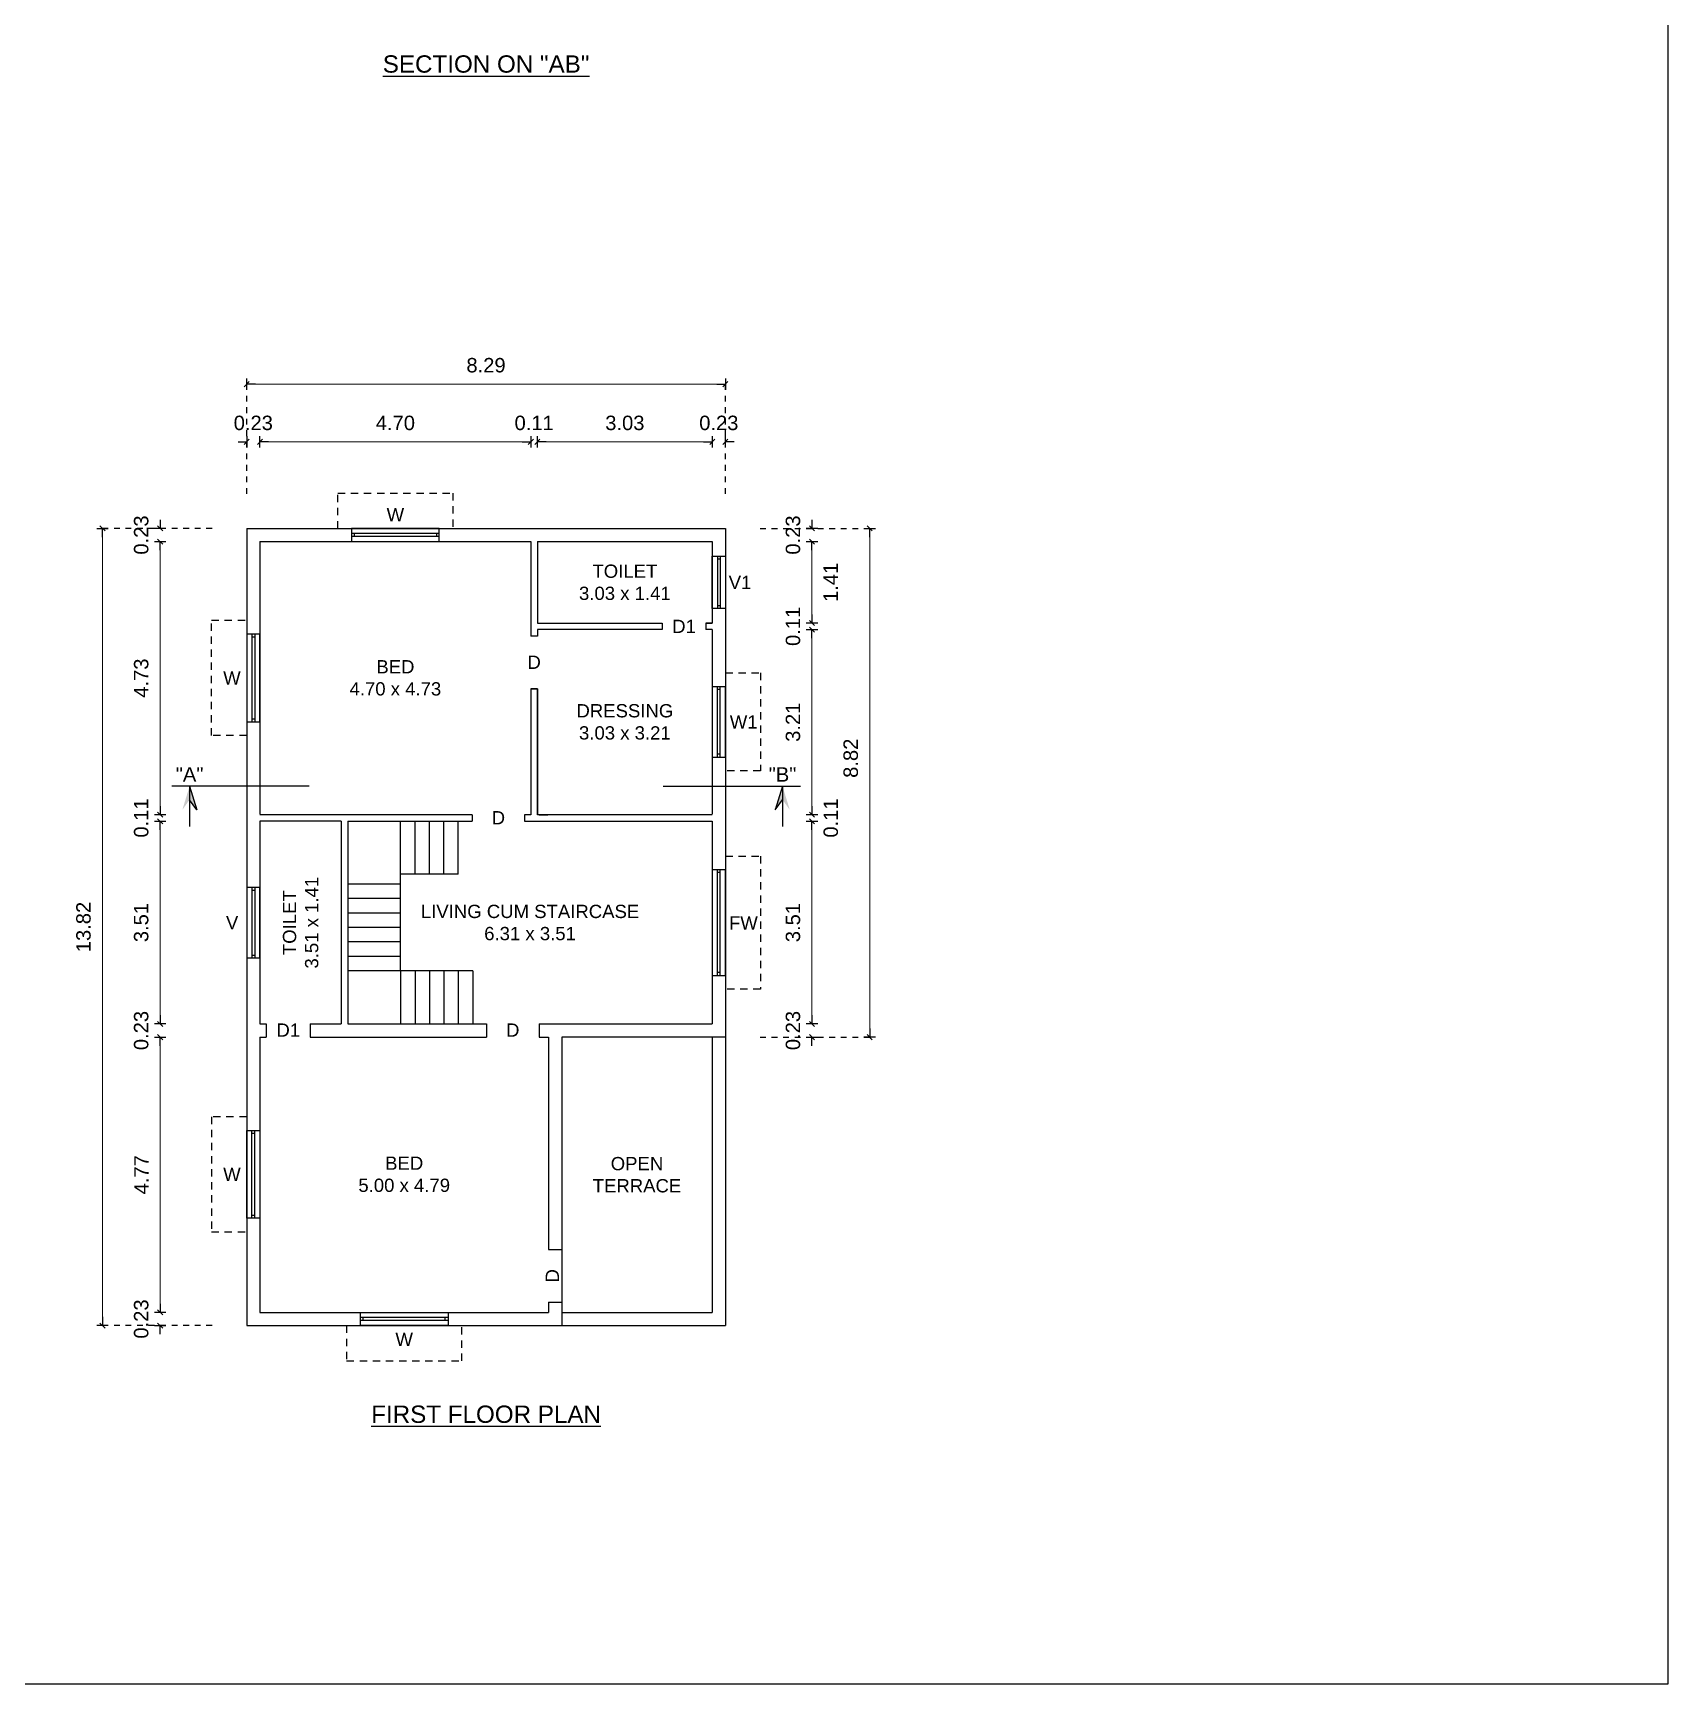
# Model space of a CAD drawing. Header units: metres. Extents: x 1126 to 1595, y 117 to 472.
# Drawn here: x 1476.82 to 1505.15, y 413.32 to 441.94 of the extents above; entities that cross this region are included whole.
import ezdxf
from ezdxf.enums import TextEntityAlignment as Align

# ---------------------------------------------------------------- set-up
doc = ezdxf.new("R2010")
doc.units = ezdxf.units.M
doc.linetypes.add('DOT', pattern=[0.25, 0, -0.25])
doc.linetypes.add('HIDDEN', pattern=[9.525, 6.35, -3.175])
for name, color, linetype in [('Sunshade', 8, 'HIDDEN'), ('TEXT', 7, 'Continuous'), ('Ventilator', 7, 'HIDDEN'), ('Window', 7, 'Continuous')]:
    doc.layers.add(name, color=color, linetype=linetype)
doc.styles.add('ARIAL', font='arial.ttf')
doc.styles.get("Standard").update_dxf_attribs({"font": 'arial.ttf', "height": 0.23})
doc.dimstyles.new('FLOOR DIM', dxfattribs={"dimtxt": 0.2, "dimasz": 0.05, "dimexe": 0.075, "dimexo": 0.3, "dimgap": 0.025, "dimtad": 0, "dimzin": 3, "dimdsep": 46, "dimtxsty": 'ARIAL', "dimblk": 'JM1', "dimcen": -0.09, "dimclrd": 5, "dimclre": 250, "dimclrt": 3, "dimazin": 0, "dimtfac": 0.65, "dimtix": 1, "dimtofl": 0, "dimtmove": 0, "dimatfit": 2, "dimfxl": 0, "dimfrac": 1, "dimtolj": 1, "dimlwd": 18, "dimlwe": -1, "dimarcsym": 0})

# ---------------------------------------------------------------- blocks, each defined once
blk = doc.blocks.new('JM1')
at = {"color": 2}
for p, q in [((-3, 0), (0, 0)), ((-0.88, -0.88), (0.88, 0.88)), ((0, 2), (0, -2))]:
    blk.add_line(p, q, dxfattribs=at)
blk = doc.blocks.new('*D703')
at = {"color": 5, "lineweight": 18}
for p, q in [((1480.469, 434.852), (1480.419, 434.852)), ((1480.798, 434.852), (1480.848, 434.852))]:
    blk.add_line(p, q, dxfattribs=at)
at = {"layer": 'Defpoints', "color": 0}
for p in [(1480.519, 434.852), (1480.519, 433.352), (1480.748, 433.123)]:
    blk.add_point(p, dxfattribs=at)
at = {"color": 5, "lineweight": 18, "xscale": 0.05, "yscale": 0.05, "zscale": 0.05}
blk.add_blockref('JM1', (1480.519, 434.852), dxfattribs=at)
at = {"color": 5, "lineweight": 18, "xscale": 0.05, "yscale": 0.05, "zscale": 0.05, "rotation": 180}
blk.add_blockref('JM1', (1480.748, 434.852), dxfattribs=at)
at = {"color": 3, "insert": (1480.633, 435.179), "char_height": 0.25, "attachment_point": 5, "style": 'ARIAL'}
blk.add_mtext('\\A1;0.23', dxfattribs=at)
blk = doc.blocks.new('*D704')
at = {"color": 250, "linetype": 'DOT', "ltscale": 0.25}
for p, q in [((1479.919, 433.352), (1477.944, 433.352)), ((1479.919, 419.535), (1477.944, 419.535))]:
    blk.add_line(p, q, dxfattribs=at)
at = {"color": 5, "lineweight": 18, "ltscale": 0.25}
blk.add_line((1478.019, 433.302), (1478.019, 419.585), dxfattribs=at)
at = {"layer": 'Defpoints', "color": 0, "linetype": 'ByBlock', "ltscale": 0.25}
for p in [(1480.519, 433.352), (1478.019, 419.535), (1480.519, 419.535)]:
    blk.add_point(p, dxfattribs=at)
at = {"color": 5, "linetype": 'ByBlock', "lineweight": 18, "ltscale": 0.25, "xscale": 0.05, "yscale": 0.05, "zscale": 0.05}
for p, rotation in [((1478.019, 433.352), 90), ((1478.019, 419.535), 270)]:
    blk.add_blockref('JM1', p, dxfattribs=dict(at, rotation=rotation))
at = {"color": 3, "linetype": 'ByBlock', "ltscale": 0.25, "insert": (1477.691, 426.443), "char_height": 0.25, "attachment_point": 5, "rotation": 90, "style": 'ARIAL'}
blk.add_mtext('\\A1;13.82', dxfattribs=at)
blk = doc.blocks.new('*D705')
at = {"color": 250, "linetype": 'DOT', "ltscale": 0.25}
for p, q in [((1480.519, 433.952), (1480.519, 435.927)), ((1488.814, 433.952), (1488.814, 435.927))]:
    blk.add_line(p, q, dxfattribs=at)
at = {"color": 5, "lineweight": 18, "ltscale": 0.25}
blk.add_line((1480.569, 435.852), (1488.764, 435.852), dxfattribs=at)
at = {"layer": 'Defpoints', "color": 0, "linetype": 'ByBlock', "ltscale": 0.25}
for p in [(1488.814, 435.852), (1480.519, 433.352), (1488.814, 433.352)]:
    blk.add_point(p, dxfattribs=at)
at = {"color": 5, "linetype": 'ByBlock', "lineweight": 18, "ltscale": 0.25, "xscale": 0.05, "yscale": 0.05, "zscale": 0.05, "rotation": 180}
blk.add_blockref('JM1', (1480.519, 435.852), dxfattribs=at)
at = {"color": 5, "linetype": 'ByBlock', "lineweight": 18, "ltscale": 0.25, "xscale": 0.05, "yscale": 0.05, "zscale": 0.05}
blk.add_blockref('JM1', (1488.814, 435.852), dxfattribs=at)
at = {"color": 3, "linetype": 'ByBlock', "ltscale": 0.25, "insert": (1484.666, 436.179), "char_height": 0.25, "attachment_point": 5, "style": 'ARIAL'}
blk.add_mtext('\\A1;8.29', dxfattribs=at)
blk = doc.blocks.new('*D706')
at = {"color": 5, "lineweight": 18, "ltscale": 50}
for p, q in [((1479.019, 433.402), (1479.019, 433.452)), ((1479.019, 433.073), (1479.019, 433.023))]:
    blk.add_line(p, q, dxfattribs=at)
at = {"layer": 'Defpoints', "color": 0, "ltscale": 50}
for p in [(1479.019, 433.352), (1480.519, 433.352), (1480.748, 433.123)]:
    blk.add_point(p, dxfattribs=at)
at = {"color": 5, "lineweight": 18, "ltscale": 50, "xscale": 0.05, "yscale": 0.05, "zscale": 0.05}
for p, rotation in [((1479.019, 433.352), 270), ((1479.019, 433.123), 90)]:
    blk.add_blockref('JM1', p, dxfattribs=dict(at, rotation=rotation))
at = {"color": 3, "ltscale": 50, "insert": (1478.691, 433.237), "char_height": 0.25, "attachment_point": 5, "rotation": 90, "style": 'ARIAL'}
blk.add_mtext('\\A1;0.23', dxfattribs=at)
blk = doc.blocks.new('*D707')
at = {"color": 5, "lineweight": 18}
blk.add_line((1479.019, 433.073), (1479.019, 428.44), dxfattribs=at)
at = {"layer": 'Defpoints', "color": 0}
for p in [(1480.748, 433.123), (1479.019, 428.39), (1480.748, 428.39)]:
    blk.add_point(p, dxfattribs=at)
at = {"color": 5, "lineweight": 18, "xscale": 0.05, "yscale": 0.05, "zscale": 0.05}
for p, rotation in [((1479.019, 433.123), 90), ((1479.019, 428.39), 270)]:
    blk.add_blockref('JM1', p, dxfattribs=dict(at, rotation=rotation))
at = {"color": 3, "insert": (1478.691, 430.757), "char_height": 0.25, "attachment_point": 5, "rotation": 90, "style": 'ARIAL'}
blk.add_mtext('\\A1;4.73', dxfattribs=at)
blk = doc.blocks.new('*D708')
at = {"color": 5, "lineweight": 18}
for p, q in [((1479.019, 428.44), (1479.019, 428.49)), ((1479.019, 428.225), (1479.019, 428.175))]:
    blk.add_line(p, q, dxfattribs=at)
at = {"layer": 'Defpoints', "color": 0}
for p in [(1480.748, 428.39), (1479.019, 428.275), (1480.748, 428.275)]:
    blk.add_point(p, dxfattribs=at)
at = {"color": 5, "lineweight": 18, "xscale": 0.05, "yscale": 0.05, "zscale": 0.05}
for p, rotation in [((1479.019, 428.39), 270), ((1479.019, 428.275), 90)]:
    blk.add_blockref('JM1', p, dxfattribs=dict(at, rotation=rotation))
at = {"color": 3, "insert": (1478.691, 428.333), "char_height": 0.25, "attachment_point": 5, "rotation": 90, "style": 'ARIAL'}
blk.add_mtext('\\A1;0.11', dxfattribs=at)
blk = doc.blocks.new('*D709')
at = {"color": 5, "lineweight": 18}
blk.add_line((1479.019, 428.225), (1479.019, 424.814), dxfattribs=at)
at = {"layer": 'Defpoints', "color": 0}
for p in [(1480.748, 428.275), (1479.019, 424.764), (1480.748, 424.764)]:
    blk.add_point(p, dxfattribs=at)
at = {"color": 5, "lineweight": 18, "xscale": 0.05, "yscale": 0.05, "zscale": 0.05}
for p, rotation in [((1479.019, 428.275), 90), ((1479.019, 424.764), 270)]:
    blk.add_blockref('JM1', p, dxfattribs=dict(at, rotation=rotation))
at = {"color": 3, "insert": (1478.691, 426.52), "char_height": 0.25, "attachment_point": 5, "rotation": 90, "style": 'ARIAL'}
blk.add_mtext('\\A1;3.51', dxfattribs=at)
blk = doc.blocks.new('*D710')
at = {"color": 5, "lineweight": 18}
for p, q in [((1479.019, 424.814), (1479.019, 424.864)), ((1479.019, 424.484), (1479.019, 424.434))]:
    blk.add_line(p, q, dxfattribs=at)
at = {"layer": 'Defpoints', "color": 0}
for p in [(1480.748, 424.764), (1479.019, 424.534), (1480.748, 424.534)]:
    blk.add_point(p, dxfattribs=at)
at = {"color": 5, "lineweight": 18, "xscale": 0.05, "yscale": 0.05, "zscale": 0.05}
for p, rotation in [((1479.019, 424.764), 270), ((1479.019, 424.534), 90)]:
    blk.add_blockref('JM1', p, dxfattribs=dict(at, rotation=rotation))
at = {"color": 3, "insert": (1478.691, 424.649), "char_height": 0.25, "attachment_point": 5, "rotation": 90, "style": 'ARIAL'}
blk.add_mtext('\\A1;0.23', dxfattribs=at)
blk = doc.blocks.new('*D711')
at = {"color": 5, "lineweight": 18}
blk.add_line((1479.019, 424.484), (1479.019, 419.813), dxfattribs=at)
at = {"layer": 'Defpoints', "color": 0}
for p in [(1480.748, 424.534), (1479.019, 419.763), (1480.748, 419.763)]:
    blk.add_point(p, dxfattribs=at)
at = {"color": 5, "lineweight": 18, "xscale": 0.05, "yscale": 0.05, "zscale": 0.05}
for p, rotation in [((1479.019, 424.534), 90), ((1479.019, 419.763), 270)]:
    blk.add_blockref('JM1', p, dxfattribs=dict(at, rotation=rotation))
at = {"color": 3, "insert": (1478.694, 422.149), "char_height": 0.25, "attachment_point": 5, "rotation": 90, "style": 'ARIAL'}
blk.add_mtext('\\A1;4.77', dxfattribs=at)
blk = doc.blocks.new('*D712')
at = {"color": 5, "lineweight": 18}
for p, q in [((1479.019, 419.813), (1479.019, 419.863)), ((1479.019, 419.484), (1479.019, 419.434))]:
    blk.add_line(p, q, dxfattribs=at)
at = {"layer": 'Defpoints', "color": 0}
for p in [(1479.019, 419.534), (1480.519, 419.534), (1480.748, 419.763)]:
    blk.add_point(p, dxfattribs=at)
at = {"color": 5, "lineweight": 18, "xscale": 0.05, "yscale": 0.05, "zscale": 0.05}
for p, rotation in [((1479.019, 419.763), 270), ((1479.019, 419.534), 90)]:
    blk.add_blockref('JM1', p, dxfattribs=dict(at, rotation=rotation))
at = {"color": 3, "insert": (1478.691, 419.649), "char_height": 0.25, "attachment_point": 5, "rotation": 90, "style": 'ARIAL'}
blk.add_mtext('\\A1;0.23', dxfattribs=at)
blk = doc.blocks.new('*D713')
at = {"color": 5, "lineweight": 18}
blk.add_line((1480.798, 434.852), (1485.393, 434.852), dxfattribs=at)
at = {"layer": 'Defpoints', "color": 0}
for p in [(1485.443, 434.852), (1480.748, 433.123), (1485.443, 433.123)]:
    blk.add_point(p, dxfattribs=at)
at = {"color": 5, "lineweight": 18, "xscale": 0.05, "yscale": 0.05, "zscale": 0.05, "rotation": 180}
blk.add_blockref('JM1', (1480.748, 434.852), dxfattribs=at)
at = {"color": 5, "lineweight": 18, "xscale": 0.05, "yscale": 0.05, "zscale": 0.05}
blk.add_blockref('JM1', (1485.443, 434.852), dxfattribs=at)
at = {"color": 3, "insert": (1483.095, 435.179), "char_height": 0.25, "attachment_point": 5, "style": 'ARIAL'}
blk.add_mtext('\\A1;4.70', dxfattribs=at)
blk = doc.blocks.new('*D714')
at = {"color": 5, "lineweight": 18}
for p, q in [((1485.393, 434.852), (1485.343, 434.852)), ((1485.607, 434.852), (1485.657, 434.852))]:
    blk.add_line(p, q, dxfattribs=at)
at = {"layer": 'Defpoints', "color": 0}
for p in [(1485.557, 434.852), (1485.443, 433.123), (1485.557, 433.123)]:
    blk.add_point(p, dxfattribs=at)
at = {"color": 5, "lineweight": 18, "xscale": 0.05, "yscale": 0.05, "zscale": 0.05}
blk.add_blockref('JM1', (1485.443, 434.852), dxfattribs=at)
at = {"color": 5, "lineweight": 18, "xscale": 0.05, "yscale": 0.05, "zscale": 0.05, "rotation": 180}
blk.add_blockref('JM1', (1485.557, 434.852), dxfattribs=at)
at = {"color": 3, "insert": (1485.5, 435.179), "char_height": 0.25, "attachment_point": 5, "style": 'ARIAL'}
blk.add_mtext('\\A1;0.11', dxfattribs=at)
blk = doc.blocks.new('*D715')
at = {"color": 5, "lineweight": 18}
blk.add_line((1485.607, 434.852), (1488.536, 434.852), dxfattribs=at)
at = {"layer": 'Defpoints', "color": 0}
for p in [(1488.586, 434.852), (1485.557, 433.123), (1488.586, 433.123)]:
    blk.add_point(p, dxfattribs=at)
at = {"color": 5, "lineweight": 18, "xscale": 0.05, "yscale": 0.05, "zscale": 0.05, "rotation": 180}
blk.add_blockref('JM1', (1485.557, 434.852), dxfattribs=at)
at = {"color": 5, "lineweight": 18, "xscale": 0.05, "yscale": 0.05, "zscale": 0.05}
blk.add_blockref('JM1', (1488.586, 434.852), dxfattribs=at)
at = {"color": 3, "insert": (1487.072, 435.179), "char_height": 0.25, "attachment_point": 5, "style": 'ARIAL'}
blk.add_mtext('\\A1;3.03', dxfattribs=at)
blk = doc.blocks.new('*D716')
at = {"color": 5, "lineweight": 18}
for p, q in [((1488.536, 434.852), (1488.486, 434.852)), ((1488.865, 434.852), (1488.915, 434.852))]:
    blk.add_line(p, q, dxfattribs=at)
at = {"layer": 'Defpoints', "color": 0}
for p in [(1488.815, 434.852), (1488.815, 433.352), (1488.586, 433.123)]:
    blk.add_point(p, dxfattribs=at)
at = {"color": 5, "lineweight": 18, "xscale": 0.05, "yscale": 0.05, "zscale": 0.05}
blk.add_blockref('JM1', (1488.586, 434.852), dxfattribs=at)
at = {"color": 5, "lineweight": 18, "xscale": 0.05, "yscale": 0.05, "zscale": 0.05, "rotation": 180}
blk.add_blockref('JM1', (1488.815, 434.852), dxfattribs=at)
at = {"color": 3, "insert": (1488.7, 435.179), "char_height": 0.25, "attachment_point": 5, "style": 'ARIAL'}
blk.add_mtext('\\A1;0.23', dxfattribs=at)
blk = doc.blocks.new('*D717')
at = {"color": 5, "lineweight": 18, "ltscale": 50}
for p, q in [((1490.314, 433.402), (1490.314, 433.452)), ((1490.314, 433.073), (1490.314, 433.023))]:
    blk.add_line(p, q, dxfattribs=at)
at = {"layer": 'Defpoints', "color": 0, "ltscale": 50}
for p in [(1488.814, 433.352), (1490.314, 433.352), (1488.585, 433.123)]:
    blk.add_point(p, dxfattribs=at)
at = {"color": 5, "lineweight": 18, "ltscale": 50, "xscale": 0.05, "yscale": 0.05, "zscale": 0.05}
for p, rotation in [((1490.314, 433.352), 270), ((1490.314, 433.123), 90)]:
    blk.add_blockref('JM1', p, dxfattribs=dict(at, rotation=rotation))
at = {"color": 3, "ltscale": 50, "insert": (1489.986, 433.237), "char_height": 0.25, "attachment_point": 5, "rotation": 90, "style": 'ARIAL'}
blk.add_mtext('\\A1;0.23', dxfattribs=at)
blk = doc.blocks.new('*D718')
at = {"color": 5, "lineweight": 18}
blk.add_line((1490.314, 433.073), (1490.314, 431.761), dxfattribs=at)
at = {"layer": 'Defpoints', "color": 0}
for p in [(1488.585, 433.123), (1488.586, 431.711), (1490.314, 431.711)]:
    blk.add_point(p, dxfattribs=at)
at = {"color": 5, "lineweight": 18, "xscale": 0.05, "yscale": 0.05, "zscale": 0.05}
for p, rotation in [((1490.314, 433.123), 90), ((1490.314, 431.711), 270)]:
    blk.add_blockref('JM1', p, dxfattribs=dict(at, rotation=rotation))
at = {"color": 3, "insert": (1490.639, 432.417), "char_height": 0.25, "attachment_point": 5, "rotation": 90, "style": 'ARIAL'}
blk.add_mtext('\\A1;1.41', dxfattribs=at)
blk = doc.blocks.new('*D719')
at = {"color": 5, "lineweight": 18}
for p, q in [((1490.314, 431.761), (1490.314, 431.811)), ((1490.314, 431.547), (1490.314, 431.497))]:
    blk.add_line(p, q, dxfattribs=at)
at = {"layer": 'Defpoints', "color": 0}
for p in [(1488.586, 431.711), (1488.586, 431.597), (1490.314, 431.597)]:
    blk.add_point(p, dxfattribs=at)
at = {"color": 5, "lineweight": 18, "xscale": 0.05, "yscale": 0.05, "zscale": 0.05}
for p, rotation in [((1490.314, 431.711), 270), ((1490.314, 431.597), 90)]:
    blk.add_blockref('JM1', p, dxfattribs=dict(at, rotation=rotation))
at = {"color": 3, "insert": (1489.986, 431.654), "char_height": 0.25, "attachment_point": 5, "rotation": 90, "style": 'ARIAL'}
blk.add_mtext('\\A1;0.11', dxfattribs=at)
blk = doc.blocks.new('*D720')
at = {"color": 5, "lineweight": 18}
blk.add_line((1490.314, 431.547), (1490.314, 428.44), dxfattribs=at)
at = {"layer": 'Defpoints', "color": 0}
for p in [(1488.586, 431.597), (1488.586, 428.39), (1490.314, 428.39)]:
    blk.add_point(p, dxfattribs=at)
at = {"color": 5, "lineweight": 18, "xscale": 0.05, "yscale": 0.05, "zscale": 0.05}
for p, rotation in [((1490.314, 431.597), 90), ((1490.314, 428.39), 270)]:
    blk.add_blockref('JM1', p, dxfattribs=dict(at, rotation=rotation))
at = {"color": 3, "insert": (1489.986, 429.993), "char_height": 0.25, "attachment_point": 5, "rotation": 90, "style": 'ARIAL'}
blk.add_mtext('\\A1;3.21', dxfattribs=at)
blk = doc.blocks.new('*D721')
at = {"color": 5, "lineweight": 18}
for p, q in [((1490.314, 428.44), (1490.314, 428.49)), ((1490.314, 428.225), (1490.314, 428.175))]:
    blk.add_line(p, q, dxfattribs=at)
at = {"layer": 'Defpoints', "color": 0}
for p in [(1488.586, 428.39), (1488.586, 428.275), (1490.314, 428.275)]:
    blk.add_point(p, dxfattribs=at)
at = {"color": 5, "lineweight": 18, "xscale": 0.05, "yscale": 0.05, "zscale": 0.05}
for p, rotation in [((1490.314, 428.39), 270), ((1490.314, 428.275), 90)]:
    blk.add_blockref('JM1', p, dxfattribs=dict(at, rotation=rotation))
at = {"color": 3, "insert": (1490.641, 428.333), "char_height": 0.25, "attachment_point": 5, "rotation": 90, "style": 'ARIAL'}
blk.add_mtext('\\A1;0.11', dxfattribs=at)
blk = doc.blocks.new('*D722')
at = {"color": 5, "lineweight": 18}
blk.add_line((1490.314, 428.225), (1490.314, 424.814), dxfattribs=at)
at = {"layer": 'Defpoints', "color": 0}
for p in [(1488.586, 428.275), (1488.586, 424.764), (1490.314, 424.764)]:
    blk.add_point(p, dxfattribs=at)
at = {"color": 5, "lineweight": 18, "xscale": 0.05, "yscale": 0.05, "zscale": 0.05}
for p, rotation in [((1490.314, 428.275), 90), ((1490.314, 424.764), 270)]:
    blk.add_blockref('JM1', p, dxfattribs=dict(at, rotation=rotation))
at = {"color": 3, "insert": (1489.986, 426.52), "char_height": 0.25, "attachment_point": 5, "rotation": 90, "style": 'ARIAL'}
blk.add_mtext('\\A1;3.51', dxfattribs=at)
blk = doc.blocks.new('*D723')
at = {"color": 5, "lineweight": 18}
for p, q in [((1490.314, 424.814), (1490.314, 424.864)), ((1490.314, 424.484), (1490.314, 424.434))]:
    blk.add_line(p, q, dxfattribs=at)
at = {"layer": 'Defpoints', "color": 0}
for p in [(1488.586, 424.764), (1488.815, 424.534), (1490.314, 424.534)]:
    blk.add_point(p, dxfattribs=at)
at = {"color": 5, "lineweight": 18, "xscale": 0.05, "yscale": 0.05, "zscale": 0.05}
for p, rotation in [((1490.314, 424.764), 270), ((1490.314, 424.534), 90)]:
    blk.add_blockref('JM1', p, dxfattribs=dict(at, rotation=rotation))
at = {"color": 3, "insert": (1489.986, 424.649), "char_height": 0.25, "attachment_point": 5, "rotation": 90, "style": 'ARIAL'}
blk.add_mtext('\\A1;0.23', dxfattribs=at)
blk = doc.blocks.new('*D775')
at = {"color": 250, "linetype": 'DOT', "ltscale": 0.25}
for p, q in [((1489.415, 433.352), (1491.39, 433.352)), ((1489.415, 424.534), (1491.39, 424.534))]:
    blk.add_line(p, q, dxfattribs=at)
at = {"color": 5, "lineweight": 18, "ltscale": 0.25}
blk.add_line((1491.315, 433.302), (1491.315, 424.584), dxfattribs=at)
at = {"layer": 'Defpoints', "color": 0, "linetype": 'ByBlock', "ltscale": 0.25}
for p in [(1488.815, 433.352), (1488.815, 424.534), (1491.315, 424.534)]:
    blk.add_point(p, dxfattribs=at)
at = {"color": 5, "linetype": 'ByBlock', "lineweight": 18, "ltscale": 0.25, "xscale": 0.05, "yscale": 0.05, "zscale": 0.05}
for p, rotation in [((1491.315, 433.352), 90), ((1491.315, 424.534), 270)]:
    blk.add_blockref('JM1', p, dxfattribs=dict(at, rotation=rotation))
at = {"color": 3, "linetype": 'ByBlock', "ltscale": 0.25, "insert": (1490.987, 429.368), "char_height": 0.25, "attachment_point": 5, "rotation": 90, "style": 'ARIAL'}
blk.add_mtext('\\A1;8.82', dxfattribs=at)

msp = doc.modelspace()

# ---------------------------------------------------------------- linework, layer by layer
for p, q in [((1480.519, 433.352), (1488.815, 433.352)), ((1480.519, 433.352), (1480.519, 419.535)), ((1488.815, 433.352), (1488.815, 419.535)), ((1480.748, 433.123), (1480.748, 428.399)), ((1480.748, 433.123), (1485.443, 433.123)), ((1485.443, 433.123), (1485.443, 431.487)), ((1485.557, 433.123), (1485.557, 431.711)), ((1485.557, 433.123), (1488.586, 433.123)), ((1488.586, 433.123), (1488.586, 431.711)), ((1488.586, 433.123), (1488.586, 431.711)), ((1485.557, 431.711), (1487.716, 431.711)), ((1487.716, 431.597), (1485.557, 431.597)), ((1485.557, 431.597), (1485.557, 431.487)), ((1487.716, 431.711), (1487.716, 431.597)), ((1488.476, 431.711), (1488.586, 431.711)), ((1488.586, 431.711), (1488.476, 431.711)), ((1488.476, 431.711), (1488.476, 431.597)), ((1488.586, 431.597), (1488.476, 431.597)), ((1488.586, 431.597), (1488.586, 428.399)), ((1488.586, 431.597), (1488.586, 428.399)), ((1488.586, 431.597), (1488.586, 428.399)), ((1485.557, 431.487), (1485.443, 431.487)), ((1485.443, 430.572), (1485.443, 428.399)), ((1485.443, 430.572), (1485.557, 430.572)), ((1485.557, 430.572), (1485.443, 430.572)), ((1485.443, 430.572), (1485.443, 428.39)), ((1485.557, 430.572), (1485.557, 428.399)), ((1485.557, 428.39), (1485.557, 430.572)), ((1484.423, 428.39), (1480.748, 428.39)), ((1484.423, 428.39), (1484.423, 428.275)), ((1485.443, 428.39), (1485.333, 428.39)), ((1485.333, 428.39), (1485.333, 428.275)), ((1488.586, 428.39), (1485.557, 428.39)), ((1485.586, 428.39), (1485.739, 428.39)), ((1480.748, 428.275), (1480.748, 424.764)), ((1482.157, 428.275), (1480.748, 428.275)), ((1482.157, 428.275), (1482.157, 424.764)), ((1482.272, 428.275), (1482.272, 424.764)), ((1482.272, 428.275), (1484.423, 428.275)), ((1483.186, 427.361), (1483.186, 428.275)), ((1483.436, 427.361), (1483.436, 428.275)), ((1483.686, 427.361), (1483.686, 428.275)), ((1483.936, 427.361), (1483.936, 428.275)), ((1484.186, 427.361), (1484.186, 428.275)), ((1485.333, 428.275), (1488.586, 428.275)), ((1488.586, 428.275), (1488.586, 424.764)), ((1484.186, 427.361), (1483.186, 427.361)), ((1483.186, 425.685), (1483.186, 427.361)), ((1483.186, 427.185), (1482.272, 427.185)), ((1483.186, 426.935), (1482.272, 426.935)), ((1483.186, 426.685), (1482.272, 426.685)), ((1483.186, 426.435), (1482.272, 426.435)), ((1483.186, 426.185), (1482.272, 426.185)), ((1483.186, 425.935), (1482.272, 425.935)), ((1483.186, 425.685), (1482.272, 425.685)), ((1483.186, 425.685), (1483.186, 424.77)), ((1484.436, 425.685), (1483.186, 425.685)), ((1483.436, 425.685), (1483.436, 424.77)), ((1483.686, 425.685), (1483.686, 424.77)), ((1483.936, 425.685), (1483.936, 424.77)), ((1484.186, 425.685), (1484.186, 424.77)), ((1484.436, 425.685), (1484.436, 424.77)), ((1480.748, 424.764), (1480.858, 424.764)), ((1480.858, 424.764), (1480.858, 424.534)), ((1481.618, 424.764), (1481.618, 424.534)), ((1481.618, 424.764), (1482.157, 424.764)), ((1482.272, 424.764), (1484.672, 424.764)), ((1484.672, 424.764), (1484.672, 424.534)), ((1485.586, 424.764), (1488.586, 424.764)), ((1485.586, 424.764), (1485.586, 424.534)), ((1480.748, 424.534), (1480.748, 419.763)), ((1480.748, 424.534), (1480.858, 424.534)), ((1481.618, 424.534), (1484.672, 424.534)), ((1485.586, 424.534), (1485.748, 424.534)), ((1485.748, 424.534), (1485.748, 420.855)), ((1485.977, 424.535), (1485.977, 419.535)), ((1488.815, 424.534), (1485.977, 424.535)), ((1488.586, 424.534), (1488.586, 419.763)), ((1485.748, 420.855), (1485.977, 420.855)), ((1485.748, 419.941), (1485.748, 419.763)), ((1485.748, 419.941), (1485.977, 419.941)), ((1485.748, 419.941), (1485.967, 419.941)), ((1480.519, 419.535), (1488.815, 419.535)), ((1480.748, 419.763), (1485.748, 419.763)), ((1485.978, 419.763), (1488.586, 419.763))]:
    msp.add_line(p, q)
at = {"color": 7}
for p, q in [((1481.6, 428.883), (1479.22, 428.883)), ((1479.529, 428.883), (1479.529, 428.183)), ((1479.529, 428.883), (1479.655, 428.474)), ((1479.655, 428.474), (1479.529, 428.65)), ((1487.733, 428.883), (1490.113, 428.883)), ((1489.804, 428.883), (1489.678, 428.474)), ((1489.678, 428.474), (1489.804, 428.65)), ((1489.804, 428.883), (1489.804, 428.183))]:
    msp.add_line(p, q, dxfattribs=at)
msp.add_lwpolyline([(1448.483, 458.403), (1505.148, 458.403), (1505.148, 413.323), (1448.483, 413.323)], close=True)
for points in [[(1479.403, 428.474), (1479.529, 428.883), (1479.529, 428.65)], [(1479.655, 428.474), (1479.529, 428.883), (1479.529, 428.65)], [(1489.678, 428.474), (1489.804, 428.883), (1489.804, 428.65)], [(1489.93, 428.474), (1489.804, 428.883), (1489.804, 428.65)]]:
    msp.add_solid(points, dxfattribs=at)
at = {"layer": 'Sunshade', "linetype": 'HIDDEN', "ltscale": 0.02}
for points in [[(1482.097, 433.352), (1482.097, 433.962), (1484.093, 433.962), (1484.093, 433.352)], [(1480.519, 429.763), (1479.909, 429.763), (1479.909, 431.759), (1480.519, 431.759)], [(1488.815, 430.846), (1489.424, 430.846), (1489.424, 429.15), (1488.815, 429.15)], [(1488.815, 427.673), (1489.424, 427.673), (1489.424, 425.367), (1488.815, 425.367)], [(1480.519, 423.155), (1479.909, 423.155), (1479.909, 421.159), (1480.519, 421.159)], [(1482.25, 419.535), (1482.25, 418.925), (1484.246, 418.925), (1484.246, 419.535)]]:
    msp.add_lwpolyline(points, dxfattribs=at)
at = {"layer": 'Ventilator'}
for p, q in [((1488.676, 432.872), (1488.676, 431.962)), ((1488.726, 432.872), (1488.726, 431.962)), ((1480.607, 427.13), (1480.607, 425.91)), ((1480.658, 427.13), (1480.658, 425.91))]:
    msp.add_line(p, q, dxfattribs=at)
at = {"layer": 'Window'}
for p, q in [((1483.855, 433.264), (1482.335, 433.264)), ((1483.855, 433.213), (1482.335, 433.213)), ((1480.607, 431.521), (1480.607, 430.001)), ((1480.658, 431.521), (1480.658, 430.001)), ((1488.676, 429.388), (1488.676, 430.608)), ((1488.726, 429.388), (1488.726, 430.608)), ((1488.676, 425.605), (1488.676, 427.435)), ((1488.726, 425.605), (1488.726, 427.435)), ((1480.607, 421.397), (1480.607, 422.917)), ((1480.658, 421.397), (1480.658, 422.917)), ((1484.008, 419.674), (1482.488, 419.674)), ((1484.008, 419.623), (1482.488, 419.623))]:
    msp.add_line(p, q, dxfattribs=at)
at = {"layer": 'Window', "linetype": 'ByBlock'}
for p, q in [((1482.383, 433.264), (1482.383, 433.213)), ((1483.805, 433.264), (1483.805, 433.213)), ((1488.726, 432.821), (1488.676, 432.821)), ((1488.726, 432.01), (1488.676, 432.01)), ((1480.607, 431.47), (1480.658, 431.47)), ((1488.726, 430.56), (1488.676, 430.56)), ((1480.607, 430.049), (1480.658, 430.049)), ((1488.726, 429.439), (1488.676, 429.439)), ((1488.726, 427.387), (1488.676, 427.387)), ((1480.607, 427.079), (1480.658, 427.079)), ((1480.607, 425.957), (1480.658, 425.957)), ((1488.726, 425.655), (1488.676, 425.655)), ((1480.607, 422.87), (1480.658, 422.87)), ((1480.607, 421.448), (1480.658, 421.448)), ((1482.535, 419.623), (1482.535, 419.674)), ((1483.957, 419.623), (1483.957, 419.674))]:
    msp.add_line(p, q, dxfattribs=at)
for points in [[(1483.855, 433.123), (1483.855, 433.352), (1482.335, 433.352), (1482.335, 433.123)], [(1488.586, 432.872), (1488.815, 432.872), (1488.815, 431.962), (1488.586, 431.962)], [(1480.748, 431.521), (1480.519, 431.521), (1480.519, 430.001), (1480.748, 430.001)], [(1488.586, 429.388), (1488.815, 429.388), (1488.815, 430.608), (1488.586, 430.608)], [(1488.586, 425.605), (1488.815, 425.605), (1488.815, 427.435), (1488.586, 427.435)], [(1480.748, 427.13), (1480.519, 427.13), (1480.519, 425.91), (1480.748, 425.91)], [(1480.748, 421.397), (1480.519, 421.397), (1480.519, 422.917), (1480.748, 422.917)], [(1484.008, 419.763), (1484.008, 419.535), (1482.488, 419.535), (1482.488, 419.763)]]:
    msp.add_lwpolyline(points, close=True, dxfattribs=at)

# ---------------------------------------------------------------- texts
at = {"color": 7, "style": 'ARIAL'}
for s, p in [('"A"', (1479.529, 428.963)), ('"B"', (1489.804, 428.963))]:
    msp.add_text(s, height=0.25, dxfattribs=at).set_placement(p, align=Align.CENTER)
at = {"char_height": 0.23, "attachment_point": 5}
for s, insert in [('TOILET\\P3.03 x 1.41', (1487.072, 432.417)), ('DRESSING\\P3.03 x 3.21', (1487.072, 429.998)), ('LIVING CUM STAIRCASE\\P6.31 x 3.51', (1485.429, 426.52)), ('BED\\P5.00 x 4.79', (1483.248, 422.157)), ('OPEN \\PTERRACE', (1487.282, 422.149))]:
    msp.add_mtext(s, dxfattribs=dict(at, insert=insert))
at = {"insert": (1483.095, 430.761), "char_height": 0.23, "width": 1.72233, "attachment_point": 5}
msp.add_mtext('BED\\P4.70 x 4.73', dxfattribs=at)
at = {"insert": (1481.454, 426.518), "char_height": 0.23, "attachment_point": 5, "rotation": 90}
msp.add_mtext('TOILET\\P3.51 x 1.41', dxfattribs=at)
at = {"layer": 'TEXT', "style": 'ARIAL'}
for s, p in [('W', (1483.095, 433.59)), ('W', (1480.263, 430.761)), ('FW', (1489.126, 426.513)), ('W', (1480.263, 422.156)), ('W', (1483.248, 419.295))]:
    msp.add_text(s, height=0.23, dxfattribs=at).set_placement(p, align=Align.MIDDLE_CENTER)
for s, rotation, p in [('V1', 0.002, (1489.068, 432.416)), ('D1', 359.998, (1488.097, 431.654)), ('D', 359.998, (1485.5, 431.032)), ('W1', 359.998, (1489.131, 429.997)), ('D', 359.998, (1484.88, 428.337)), ('V', 359.998, (1480.266, 426.52)), ('D1', 359.998, (1481.239, 424.657)), ('D', 359.998, (1485.129, 424.657)), ('D', 90, (1485.815, 420.398))]:
    msp.add_text(s, height=0.23, rotation=rotation, dxfattribs=at).set_placement(p, align=Align.MIDDLE_CENTER)
at = {"layer": 'TEXT', "char_height": 0.3, "attachment_point": 5, "style": 'ARIAL'}
for s, insert, width in [('{\\fArial|b0|i0|c0|p18;\\LSECTION ON "AB"}', (1484.667, 441.399), 3.8362), ('{\\fArial|b0|i0|c0|p18;\\LFIRST FLOOR PLAN\\l }', (1484.667, 417.997), 4.78593)]:
    msp.add_mtext(s, dxfattribs=dict(at, insert=insert, width=width))

# ---------------------------------------------------------------- dimensions: what is measured, and where the dimension line sits
at = {"color": 7, "linetype": 'ByBlock', "ltscale": 0.25}
for p1, p2, distance, picture, middle in [((1480.5189, 433.3516), (1488.8137, 433.3516), 2.5, '*D705', (1484.6663, 436.1792)), ((1480.519, 433.352), (1480.519, 419.535), -2.5, '*D704', (1477.691, 426.443))]:
    dim = msp.add_aligned_dim(p1=p1, p2=p2, distance=distance, dimstyle='FLOOR DIM', override={"dimtxt": 0.25, "dimexo": 0.6, "dimgap": 0.2, "dimtad": 1, "dimpost": '\\X'}, dxfattribs=at)
    dim.commit()
    dim.dimension.update_dxf_attribs({"geometry": picture, "text_midpoint": middle})
at = {"color": 7}
dim = msp.add_linear_dim(base=(1480.519, 434.852), p1=(1480.748, 433.123), p2=(1480.519, 433.352), dimstyle='FLOOR DIM', override={"dimtxt": 0.25, "dimgap": 0.2, "dimtad": 1, "dimpost": '\\X', "dimse1": 1, "dimse2": 1, "dimtmove": 2}, dxfattribs=at)
dim.commit()
dim.dimension.update_dxf_attribs({"geometry": '*D703', "text_midpoint": (1480.633, 435.179)})
for base, p1, p2, picture, middle in [((1485.4431, 434.8516), (1480.7475, 433.123), (1485.4431, 433.1234), '*D713', (1483.0953, 435.1792)), ((1485.557, 434.852), (1485.443, 433.123), (1485.557, 433.123), '*D714', (1485.5, 435.179)), ((1488.586, 434.852), (1485.557, 433.123), (1488.586, 433.123), '*D715', (1487.072, 435.179)), ((1488.815, 434.852), (1488.586, 433.123), (1488.815, 433.352), '*D716', (1488.7, 435.179))]:
    dim = msp.add_linear_dim(base=base, p1=p1, p2=p2, dimstyle='FLOOR DIM', override={"dimtxt": 0.25, "dimgap": 0.2, "dimtad": 1, "dimpost": '\\X', "dimse1": 1, "dimse2": 1, "dimtmove": 2})
    dim.commit()
    dim.dimension.update_dxf_attribs({"geometry": picture, "text_midpoint": middle})
at = {"ltscale": 50}
for base, p1, p2, picture, middle in [((1479.019, 433.352), (1480.748, 433.123), (1480.519, 433.352), '*D706', (1478.691, 433.237)), ((1490.314, 433.352), (1488.585, 433.123), (1488.814, 433.352), '*D717', (1489.986, 433.237))]:
    dim = msp.add_linear_dim(base=base, p1=p1, p2=p2, angle=270, dimstyle='FLOOR DIM', override={"dimtxt": 0.25, "dimgap": 0.2, "dimtad": 1, "dimpost": '\\X', "dimse1": 1, "dimse2": 1, "dimtmove": 2}, dxfattribs=at)
    dim.commit()
    dim.dimension.update_dxf_attribs({"geometry": picture, "text_midpoint": middle})
at = {"color": 7, "linetype": 'ByBlock', "ltscale": 0.25}
dim = msp.add_linear_dim(base=(1491.315, 424.534), p1=(1488.815, 433.352), p2=(1488.815, 424.534), angle=270, dimstyle='FLOOR DIM', override={"dimtxt": 0.25, "dimexo": 0.6, "dimgap": 0.2, "dimtad": 1, "dimpost": '\\X', "dimtmove": 2}, dxfattribs=at)
dim.commit()
dim.dimension.update_dxf_attribs({"geometry": '*D775', "text_midpoint": (1490.987, 429.368), "dimtype": 161})
for base, p1, p2, override, picture, middle in [((1479.019, 428.39), (1480.748, 433.123), (1480.748, 428.39), {"dimtxt": 0.25, "dimgap": 0.2, "dimtad": 1, "dimpost": '\\X', "dimse1": 1, "dimse2": 1, "dimtmove": 2}, '*D707', (1478.691, 430.757)), ((1490.314, 431.711), (1488.585, 433.123), (1488.586, 431.711), {"dimtxt": 0.25, "dimgap": 0.2, "dimtad": 4, "dimpost": '\\X', "dimse1": 1, "dimse2": 1, "dimtmove": 2}, '*D718', (1490.639, 432.417)), ((1490.314, 431.597), (1488.586, 431.711), (1488.586, 431.597), {"dimtxt": 0.25, "dimgap": 0.2, "dimtad": 1, "dimpost": '\\X', "dimse1": 1, "dimse2": 1, "dimtmove": 2}, '*D719', (1489.986, 431.654)), ((1490.314, 428.39), (1488.586, 431.597), (1488.586, 428.39), {"dimtxt": 0.25, "dimgap": 0.2, "dimtad": 1, "dimpost": '\\X', "dimse1": 1, "dimse2": 1, "dimtmove": 2}, '*D720', (1489.986, 429.993)), ((1479.0189, 428.2754), (1480.7475, 428.3903), (1480.7475, 428.2754), {"dimtxt": 0.25, "dimgap": 0.2, "dimtad": 1, "dimpost": '\\X', "dimse1": 1, "dimse2": 1, "dimtmove": 2}, '*D708', (1478.6913, 428.3328)), ((1490.3137, 428.2754), (1488.586, 428.3903), (1488.586, 428.2754), {"dimtxt": 0.25, "dimgap": 0.2, "dimtad": 4, "dimpost": '\\X', "dimse1": 1, "dimse2": 1, "dimtmove": 2}, '*D721', (1490.6414, 428.3328)), ((1479.019, 424.764), (1480.748, 428.275), (1480.748, 424.764), {"dimtxt": 0.25, "dimgap": 0.2, "dimtad": 1, "dimpost": '\\X', "dimse1": 1, "dimse2": 1, "dimtmove": 2}, '*D709', (1478.691, 426.52)), ((1490.314, 424.764), (1488.586, 428.275), (1488.586, 424.764), {"dimtxt": 0.25, "dimgap": 0.2, "dimtad": 1, "dimpost": '\\X', "dimse1": 1, "dimse2": 1, "dimtmove": 2}, '*D722', (1489.986, 426.52)), ((1479.019, 424.534), (1480.748, 424.764), (1480.748, 424.534), {"dimtxt": 0.25, "dimgap": 0.2, "dimtad": 1, "dimpost": '\\X', "dimse1": 1, "dimse2": 1, "dimtmove": 2}, '*D710', (1478.691, 424.649)), ((1490.314, 424.534), (1488.586, 424.764), (1488.815, 424.534), {"dimtxt": 0.25, "dimgap": 0.2, "dimtad": 1, "dimpost": '\\X', "dimse1": 1, "dimse2": 1, "dimtmove": 2}, '*D723', (1489.986, 424.649)), ((1479.019, 419.763), (1480.748, 424.534), (1480.748, 419.763), {"dimtxt": 0.25, "dimgap": 0.2, "dimtad": 1, "dimpost": '\\X', "dimse1": 1, "dimse2": 1, "dimtmove": 2}, '*D711', (1478.694, 422.149)), ((1479.019, 419.534), (1480.748, 419.763), (1480.519, 419.534), {"dimtxt": 0.25, "dimgap": 0.2, "dimtad": 1, "dimpost": '\\X', "dimse1": 1, "dimse2": 1, "dimtmove": 2}, '*D712', (1478.691, 419.649))]:
    dim = msp.add_linear_dim(base=base, p1=p1, p2=p2, angle=270, dimstyle='FLOOR DIM', override=override)
    dim.commit()
    dim.dimension.update_dxf_attribs({"geometry": picture, "text_midpoint": middle})

doc.saveas('drawing.dxf')
